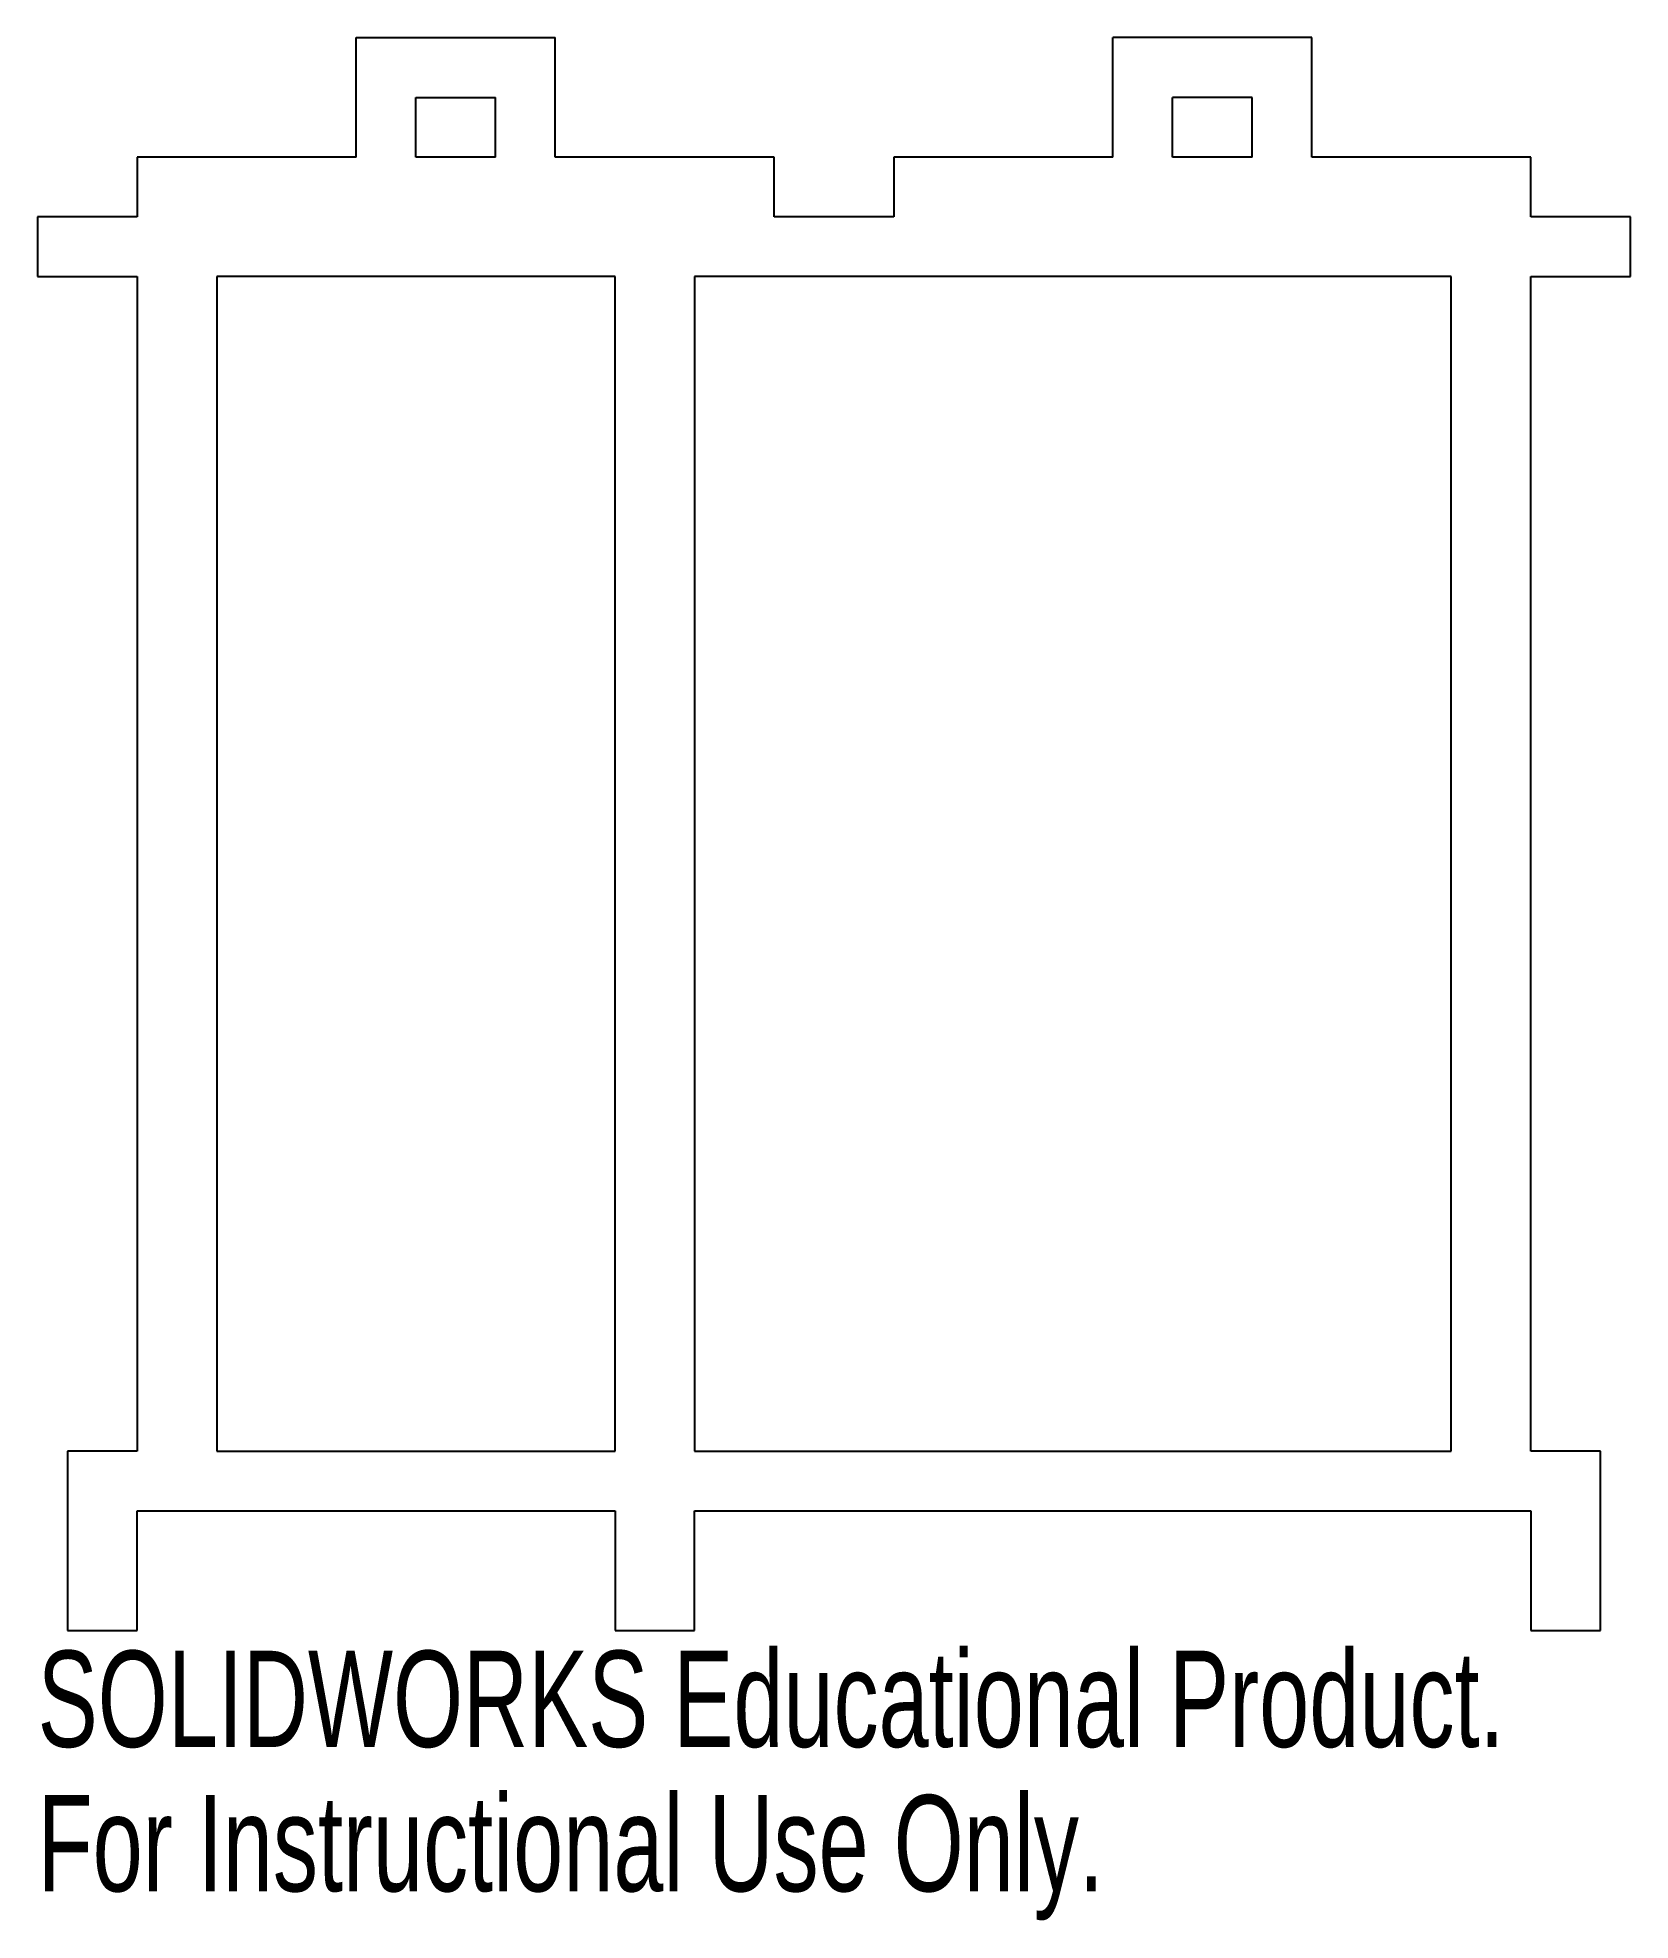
# Model space of a CAD drawing. Header units: millimetres. Extents: x 0 to 80, y -85.6 to 9.
import ezdxf

# ---------------------------------------------------------------- set-up
doc = ezdxf.new("R2010")
doc.units = ezdxf.units.MM
doc.styles.add('SLDTEXTSTYLE0', font='TXT', dxfattribs={"width": 0.7})

msp = doc.modelspace()

# ---------------------------------------------------------------- linework, layer by layer
at = {"color": 7, "linetype": 'Continuous', "lineweight": 25}
for p, q in [((16, 9), (26, 9)), ((16, 3), (16, 9)), ((26, 3), (26, 9)), ((64, 9), (54, 9)), ((54, 3), (54, 9)), ((64, 3), (64, 9)), ((19, 3), (19, 6)), ((19, 6), (23, 6)), ((23, 3), (23, 6)), ((57, 3), (57, 6)), ((61, 6), (57, 6)), ((61, 3), (61, 6)), ((16, 3), (5, 3)), ((5, 3), (5, 0)), ((23, 3), (19, 3)), ((37, 3), (26, 3)), ((37, 0), (37, 3)), ((54, 3), (43, 3)), ((43, 3), (43, 0)), ((61, 3), (57, 3)), ((75, 3), (64, 3)), ((75, 0), (75, 3)), ((5, 0), (0, 0)), ((0, 0), (0, -3)), ((43, 0), (37, 0)), ((80, 0), (75, 0)), ((80, -3), (80, 0)), ((0, -3), (5, -3)), ((5, -3), (5, -62)), ((9, -3), (9, -62)), ((29, -3), (9, -3)), ((29, -62), (29, -3)), ((33, -3), (33, -62)), ((71, -3), (33, -3)), ((71, -62), (71, -3)), ((75, -62), (75, -3)), ((75, -3), (80, -3)), ((5, -62), (1.5, -62)), ((1.5, -62), (1.5, -71)), ((9, -62), (29, -62)), ((33, -62), (71, -62)), ((78.5, -62), (75, -62)), ((78.5, -71), (78.5, -62)), ((5, -71), (5, -65)), ((5, -65), (29, -65)), ((29, -65), (29, -71)), ((33, -71), (33, -65)), ((33, -65), (75, -65)), ((75, -65), (75, -71)), ((1.5, -71), (5, -71)), ((29, -71), (33, -71)), ((75, -71), (78.5, -71))]:
    msp.add_line(p, q, dxfattribs=at)

# ---------------------------------------------------------------- texts
at = {"color": 7, "linetype": 'Continuous', "char_height": 4.83362, "attachment_point": 1, "style": 'SLDTEXTSTYLE0'}
for s, insert in [('SOLIDWORKS Educational Product.', (0, -72.02)), ('For Instructional Use Only.', (0, -79.27))]:
    msp.add_mtext(s, dxfattribs=dict(at, insert=insert))

doc.saveas('drawing.dxf')
